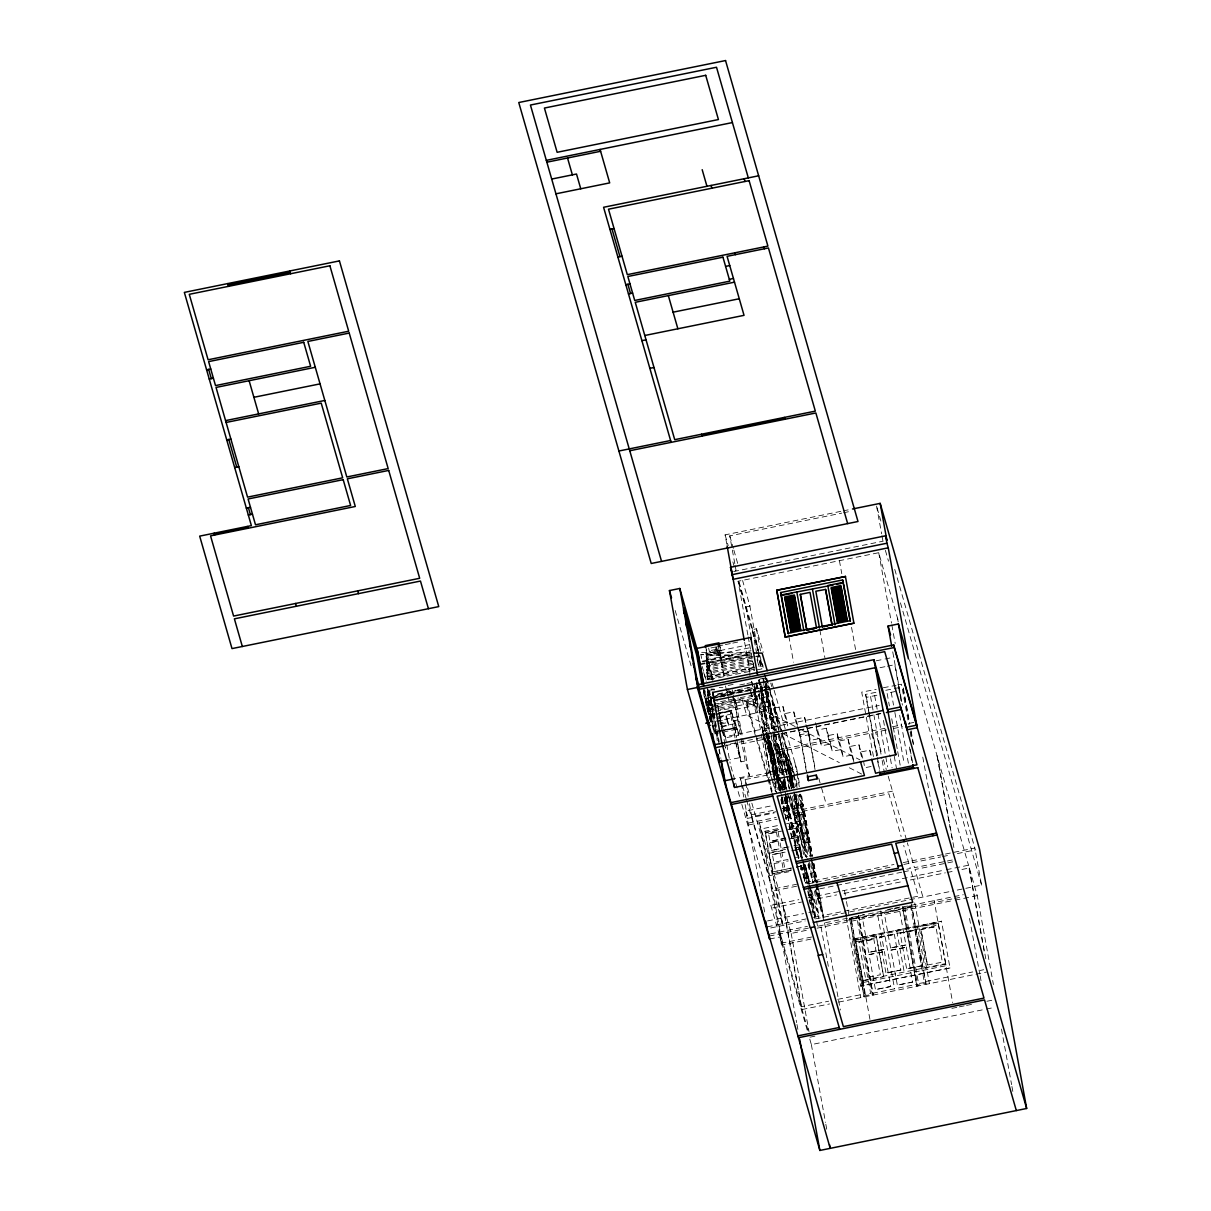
<?xml version="1.0" encoding="UTF-8"?>
<svg xmlns="http://www.w3.org/2000/svg" width="1211" height="1211" viewBox="0 0 1211 1211"><rect width="100%" height="100%" fill="white"/><g stroke="black" fill="none" stroke-linecap="round" stroke-linejoin="round"><path stroke-width="0.75" stroke-dasharray="5 3.75" d="M712.174 704.151L711.674 709.646L717.306 740.648M721.06 730.551L714.172 731.944L707.436 694.887L709.056 689.695M726.782 544.117L725.086 534.853L841.403 511.239M843.25 510.86L850.637 509.362M734.805 563.645L729.764 535.852L841.706 513.131M843.537 512.753L850.879 511.269M733.669 571.531L883.213 541.166M747.868 634.973L738.105 581.25L878.717 552.7L898.047 620.002M738.559 581.719L745.809 606.938L749.942 606.105L742.6 580.538M756.708 653.713L752.319 629.629L756.466 628.781L763.218 652.305M717.926 646.099L723.482 644.963M725.344 644.585L730.899 643.465M732.761 643.086L738.316 641.951M715.837 646.962L708.798 648.385L708.541 647.476L709.404 651.73L716.443 650.292L715.565 646.038L716.443 650.292M716.443 647.052L717.76 651.669L719.834 651.246L720.5 654.954L718.441 655.363L717.109 650.761L716.443 647.052L718.501 646.629M716.17 649.384L709.146 650.807L709.404 651.73M717.109 650.761L719.183 650.337L720.5 654.954M749.094 647.9L706.149 656.619L707.36 660.858L706.013 653.44L748.958 644.721M705.286 645.63L707.512 653.365L721.15 650.595L721.484 652.457L707.678 654.667L720.091 652.154L724.42 675.995M752.349 658.118L707.618 667.2L706.27 659.783L751.017 650.701M702.108 661.221L732.579 655.03L732.791 655.772L700.897 654.606L732.579 655.03M750.305 652.139L702.319 661.948L700.897 654.606M700.019 663.946L750.078 653.773M752.485 661.282L707.754 670.364L706.407 662.962L751.138 653.879M700.23 664.688L750.29 654.515M706.27 659.783L707.496 664.022L750.442 655.302M709.177 679.749L708.586 665.096L751.531 656.377M752.606 664.461L707.875 673.543L706.528 666.126L753.06 656.68M755.422 656.756L759.554 655.923L762.9 667.533M754.529 667.261L708.011 676.707L706.664 669.305L753.181 659.859M754.665 670.44L753.439 666.201L706.921 675.647L708.132 679.886L706.785 672.468L751.516 663.386M706.013 653.44L712.537 676.132L753.893 667.73M757.057 659.707L759.055 666.686L763.187 665.838M707.042 678.811L753.575 669.365L754.786 673.604M709.918 679.522L751.077 671.166M757.375 669.819L761.916 668.896L759.554 655.923M728.205 685.396L733.578 684.306M760.024 679.038L764.565 678.115L773.996 729.991M711.387 697.112L707.814 697.839L709.04 702.077L707.557 691.496L714.717 690.043M739.77 684.957L745.128 683.867M746.93 683.504L752.288 682.414M876.143 660.812L883.273 659.359M885.059 658.996L893.99 657.179M717.729 693.918L735.622 690.285M737.408 689.922L742.782 688.832M744.568 688.469L749.927 687.379M717.381 694.584L742.479 689.483L742.691 690.225L715.807 695.674M713.188 696.749L754.332 688.393L755.679 695.795L714.535 704.151M750.32 689.892L705.044 699.08L703.228 689.074M708.405 690.073L709.918 698.399L763.687 687.485M714.793 697.687L725.434 695.523M712.477 698.172L755.422 689.453L754.423 683.897M724.965 696.128L710.13 699.141L709.918 698.399M726.827 695.75L732.383 694.614M712.87 707.693L709.283 708.42L707.951 701.002L711.523 700.276M710.675 701.411L706.967 702.153L711.811 719.016M880.019 667.7L885.559 666.58M887.406 666.201L894.778 664.703L901.484 701.608M712.87 710.887L709.419 711.584L708.072 704.181L711.644 703.455M720.59 701.638L738.498 698.005M740.284 697.642L754.589 694.736L755.815 698.974L714.657 707.33M707.951 701.002L709.162 705.241L712.734 704.514M795.188 726.57L742.04 699.262L706.391 706.497L705.377 700.942M750.669 691.738L751.668 697.309L761.189 695.371L767.032 718.456L776.554 716.518L777.901 723.936L787.407 721.998L788.073 725.707M714.717 713.703L709.54 714.762L708.193 707.345L754.725 697.899L755.936 702.138L714.581 710.539M761.068 690.194L762.415 697.612L766.972 696.673M708.95 708.995L712.386 708.299M767.456 777.568L746.687 705.317L746.566 702.138L756.905 700.034L756.693 694.902M761.568 693.767L762.536 699.095L761.976 693.691M706.815 707.996L708.117 712.492L713.279 711.432L710.206 698.036L713.218 708.48M715.671 711.417L736.772 707.133L734.381 698.838M746.687 705.317L757.026 703.213L765.307 732.034M761.189 695.371L762.536 702.789L772.043 700.851L776.554 716.518M718.365 712.961L754.831 705.559L756.179 712.976L751.668 697.309M714.505 733.79L736.424 729.34L736.076 727.493L731.232 710.63L709.313 715.08L704.651 689.422M766.639 691.965L769.015 703.122L767.411 691.92M710.251 715.277L715.02 732.155L710.251 715.277L717.623 713.779M719.47 713.415L730.521 711.175L735.289 728.038L718.698 731.399M710.388 716.019L714.066 715.277M715.913 714.899L730.521 711.175M736.621 746.445L730.339 712.734L731.58 712.477L736.424 729.34M709.434 717.094L714.611 716.049L713.809 713.279L708.647 714.339L707.3 706.921M769.621 705.907L765.064 706.83L762.037 690.149M710.085 718.411L730.763 714.218L730.339 712.734M718.305 717.245L726.237 715.64L728.083 722.467L718.562 724.39M716.927 718.683L726.433 716.745M772.043 700.851L773.39 708.268L782.896 706.331L787.407 721.998M709.918 718.789L710.887 722.165L765.685 711.039M762.536 699.095L766.442 711.175L763.218 693.434M873.449 756.557L861.717 692.117L876.204 689.377M883.364 687.727L896.049 685.35M897.805 684.79L901.468 684.245L908.75 724.45M717.457 721.635L726.978 719.712L728.613 725.419L722.271 726.706M718.365 723.285L727.872 721.347L728.613 725.419M734.729 720.606L737.877 719.97L741.208 731.58L738.074 732.231L734.729 720.606L738.604 735.183L724.254 738.105M869.271 714.793L865.562 694.418L878.429 691.799M885.771 690.315L898.638 687.697L899.485 690.648M720.908 726.494L735.274 723.572M782.896 706.331L784.244 713.748L793.765 711.811L797.761 725.737M865.562 694.418L866.41 697.369L878.808 694.842M895.353 691.481L887.088 693.161L889.404 705.952M718.577 730.657L735.289 728.038M722.785 730.203L736.076 727.493M709.737 716.549L714.127 732.504L717.578 731.807M719.304 731.459L734.805 728.311L735.183 729.597M793.765 711.811L795.112 719.228L804.619 717.29L810.462 740.375L819.983 738.438L821.33 745.855L830.837 743.917L832.184 751.335L841.69 749.397L843.038 756.814L852.559 754.877L853.906 762.294M763.354 735.758L761.719 726.782L763.687 732.11M719.228 715.444L725.328 736.682L879.201 705.438M775.797 791.404L770.09 771.982L762.688 731.232L767.244 730.309L763.869 711.78M730.49 743.932L880.654 713.446M880.866 713.657L768.743 736.409L769.273 738.256L736.197 744.977L741.041 761.84L745.174 760.992L749.412 775.751L733.457 778.991M725.737 745.582L736.076 743.478L740.133 757.586L729.794 759.675M780.913 789.451L775.191 757.965L769.227 737.211L767.986 737.469L775.055 776.372M768.077 738.771L774.556 774.344L766.835 734.441M806.344 771.362L799.336 732.776L808.009 731.005L815.427 769.606M816.153 726.479L816.819 730.188L826.341 728.25L830.837 743.917M797.11 726.191L799.608 734.895L809.115 732.958M779.263 790.753L770.484 741.011L779.672 789.708M799.336 732.776L800.395 736.47L809.069 734.699M771.725 745.355L770.06 741.102M786.257 788.043L778.219 744.704L787.422 775.222M826.341 728.25L827.688 735.667L837.195 733.73L841.69 749.397M773.708 752.258L772.058 748.02L773.708 752.258L779.763 787.922M884.923 728.295L775.767 750.457L772.406 731.928M892.325 726.797L901.574 724.92M908.977 723.406L916.379 721.907M886.331 729.961L875.553 732.155L881.971 754.514M893.536 728.492L902.513 726.676M837.195 733.73L838.542 741.147L848.048 739.21L852.559 754.877M772.8 755.18L774.041 759.509M764.822 737.59L770.938 757.314L764.202 733.911M793.886 787.317L790.526 768.788L786.544 754.968L785.727 755.134L789.754 777.371M762.688 731.232L770.635 758.888L775.191 757.965M789.981 773.072L787.801 758.767L793.568 787.998M848.048 739.21L849.395 746.627L858.917 744.689L862.913 758.616M787.71 762.052L788.528 761.87L790.738 773.95M789.042 763.097L787.392 758.843M791.04 770.014L789.375 765.761L791.676 773.572M858.917 744.689L860.264 752.107L869.77 750.169L871.769 757.132M773.299 770.014L774.964 774.268M770.09 771.982L774.646 771.059L776.13 776.251M743.781 797.11L740.421 778.582L792.115 768.092L795.476 786.62M789.693 768.955L790.526 768.788M763.687 737.56L770.211 773.481L763.445 733.881M748.11 796.263L745.083 779.596L796.777 769.091L799.805 785.772M784.834 788.649L782.715 782.836L784.834 790.208M871.103 766.487L864.76 767.774L863.746 762.219M780.217 790.193L784.773 789.269L783.093 780.005M781.352 798.972L782.594 798.715L786.302 819.105M795.097 798.76L794.87 795.112M764.656 911.989L745.825 811.037L772.8 805.557M781.791 803.726L787.18 802.636L785.621 797.216M796.248 801.258L795.506 801.44L798.972 813.52L805.103 847.246L801.515 833.683L794.552 794.219M795.112 802.802L795.945 802.636M745.825 811.037L747.157 815.639L774.843 810.023M782.23 808.524L798.851 805.148L796.823 794.022M782.624 808.766L787.165 807.843L785.409 797.655M801.016 804.967L796.475 805.89L804.134 842.795L808.691 841.872L801.016 804.967L808.509 839.026L801.621 807.737M749.458 803.68L751.819 816.653L775.812 811.779M783.199 810.28L803.514 806.148L801.152 793.175M747.172 818.439L774.147 812.975M784.94 810.78L798.866 807.949M797.095 809.72L797.928 809.553L795.233 794.734M892.507 791.146L793.25 811.309L790.556 796.475M793.78 813.141L888.889 793.841L901.151 836.498M785.5 795.718L789.224 814.292L786.272 795.688M748.504 823.056L776.19 817.425M785.424 815.563L800.199 812.551L808.267 857.025M798.972 813.52L807.374 856.798M749.034 824.903L777.099 819.196M785.954 817.395L804.861 813.565L812.596 856.177M785.273 817.985L789.814 817.062M799.093 815.003L803.635 814.08L811.385 856.707M803.71 815.018L802.03 807.646M794.537 817.561L799.093 816.638L793.129 795.899L793.962 795.718L799.502 814.927L804.558 842.72L801.924 833.592M777.386 825.645L761.144 828.945L769.636 875.629L791.283 871.239M786.408 823.813L800.849 820.876M791.706 823.889L795.839 823.056L802.242 858.251M791.313 870.103L772.936 873.842L772.406 871.996L764.989 831.23L779.702 828.248M788.891 826.386L798.079 824.509L798.609 826.356L789.421 828.218M765.307 832.335L780.02 829.353M789.209 827.491L798.397 825.614M764.989 831.23L765.519 833.077L780.232 830.095M768.546 833.607L776.448 832.199L768.546 833.607L769.984 841.388L777.84 839.783L776.402 832.002M785.772 838.179L779.49 839.45L778.052 831.669L781.201 831.034M787.771 829.702L795.884 828.248L787.831 829.883M781.246 831.215L778.052 831.669M806.405 831.73L808.085 839.102M801.515 833.683L806.072 832.744M785.727 837.997L779.49 839.45M792.372 836.634L797.277 835.847L792.433 836.831M794.401 794.9L801.637 835.166L795.915 801.364M770.196 842.674L778.052 841.085L770.196 842.674L771.574 850.273L779.49 848.866L770.801 850.637L769.424 843.038M788.997 846.943L781.14 848.533L779.702 840.752L782.851 840.116M789.421 838.784L797.534 837.331L791.086 838.633M786.045 839.662L779.702 840.752M787.377 847.064L781.14 848.533M794.022 845.717L798.927 844.915L794.083 845.899M785.561 849.365L769.015 852.726L769.227 853.452M794.749 847.488L802.318 846.746M769.182 853.271L785.712 849.91M794.9 848.048L802.257 846.55M772.406 854.542L780.323 853.119L772.406 854.542L773.844 862.323L781.7 860.718L780.262 852.938M788.058 859.432L783.35 860.385L781.912 852.605L785.061 851.969M794.855 849.971L799.699 849.002L801.137 856.782L794.628 857.903M785.106 852.15L781.912 852.605M791.691 850.818L800.562 848.987L802.545 855.905M774.056 863.61L781.912 862.02L783.35 869.801L775.494 871.39L774.101 863.806M791.237 867.999L785 869.468L783.562 861.687L788.331 860.915M796.278 866.985L802.787 865.85M772.406 871.996L791.283 868.196M796.338 867.167L805.482 865.275L809.039 883.788M772.875 873.646L791.252 869.922M800.441 868.06L805.966 866.94M800.501 868.242L806.011 867.121M800.304 869.407L809.326 867.576L807.707 858.584M800.743 865.275L805.587 883.349M800.486 865.471L803.953 877.566L808.509 876.643L809.856 884.06M751.849 803.165L776.342 888.374L796.566 884.272M805.754 882.395L893.975 864.487M903.164 862.626L943.596 854.421M945.443 854.043L974.84 848.063L981.576 885.12L952.164 891.099M746.672 800.35L772.739 891.054L796.732 886.18M807.813 883.939L831.821 879.065M833.652 878.686L892.734 866.698M903.815 864.442L940.735 856.949M942.582 856.571L949.969 855.072M957.356 853.573L975.809 849.819M906.691 869.256L910.354 868.514L903.709 845.399M952.24 860.007L914.487 867.666L907.327 842.75M901.741 872.208L815.76 889.661L823.707 917.317L817.652 883.969M903.573 871.829L910.884 870.346L918.301 896.17L910.99 897.654M952.769 861.838L915.016 869.513L922.964 897.169M772.073 905.101L798.836 899.667M807.949 897.82L944.444 870.103M946.291 869.725L968.512 865.214L984.664 954.147M772.875 907.872L801.637 902.028M809.009 900.53L836.634 894.914M844.006 893.43L902.967 881.457M910.339 879.958L945.352 872.843M947.199 872.48L954.571 870.981M961.928 869.483L969.3 867.984L977.247 895.64L993.414 984.573M767.562 920.92L803.529 913.609M808.842 912.534L817.455 910.778M767.35 926.809L806.132 918.937M813.504 917.438L819.045 916.318L814.337 890.373M909.158 898.017L823.177 915.471L817.455 883.985M770.711 927.959L805.133 920.95M815.366 918.892L950.332 891.478M858.523 915.425L873.192 995.079L858.523 915.425L864.003 914.305M887.754 909.491L893.218 908.371M895.05 908.008L900.53 906.888M770.544 933.848L807.48 926.354M815.139 890.206L824.524 922.888L963.305 894.717M846.459 901.529L864.094 996.925L849.683 918.195L857.963 916.515L858.221 917.438M911.187 903.754L925.87 983.408L917.59 985.088L917.862 986.011L903.451 907.281L911.716 905.601L926.127 984.331L925.34 981.576L972.766 971.933M911.989 906.524L849.955 919.119L849.683 918.195M851.136 919.058L856.919 917.877L870.664 993.474L864.821 994.458L851.076 918.861L864.821 994.458M769.227 936.073L809.115 927.974M818.333 926.097L952.89 898.774M954.722 898.411L962.018 896.927M868.696 952.542L862.323 917.529L877.612 914.426L884 949.439L868.65 952.361L884 949.439M890.615 948.092L884.242 913.079L899.531 909.976L905.919 944.989L890.569 947.91L905.919 944.989M808.025 1030.273L802.06 1009.52L783.214 905.767L791.161 933.424L807.737 930.063M816.956 928.186L953.299 900.5M955.146 900.136L977.247 895.64M769.575 939.04L779.914 936.936L781.595 945.08L812.157 938.873M781.065 943.233L811.627 937.026M852.135 939.221L941.507 921.268L852.135 939.221L860.673 986.087L949.999 967.952L941.462 921.071M869.937 1019.329L855.45 939.66L938.162 922.873L946.154 965.667L863.443 982.454L862.853 980.426L945.564 963.638L946.154 965.667M855.617 940.22L876.295 936.012L883.697 976.777L863.019 980.971M938.313 923.418L917.484 927.066L925.053 968.376L945.73 964.183M855.45 939.66L856.041 941.689L938.737 924.901M879.443 937.284L894.384 934.453L879.443 937.284L885.968 973.038L900.848 970.026L894.323 934.271M900.121 933.091L915.062 930.245L900.121 933.091L906.63 968.845L921.526 965.818L915.001 930.063M858.917 942.037L873.858 939.206L858.917 942.037L865.441 977.792L880.336 974.779L873.812 939.009M920.95 929.442L935.891 926.612L920.95 929.442L927.475 965.197L921.011 929.624M869.044 954.586L884.408 951.664L869.044 954.586L875.432 989.599L890.736 986.496L884.348 951.483M890.963 950.135L906.328 947.214L890.963 950.135L897.351 985.148L912.655 982.045L906.267 947.032M927.414 965.016L942.355 962.185L935.846 926.415M801.273 1006.765L782.412 902.997L759.373 822.799L778.219 926.551L801.273 1006.765L828.642 1001.209M837.755 999.347L863.307 994.17M980.062 970.465L983.71 969.723M924.417 982.56L918.574 983.544L904.844 907.947L910.687 906.963L924.371 982.363M872.662 993.247L916.5 984.346L917.03 986.178L902.362 906.524L916.5 984.346M863.837 996.002L872.102 994.337L872.374 995.245L857.963 916.515M802.06 1009.52L829.596 1003.934M838.769 1002.072L986.329 972.115M810.008 1037.176L815.533 1036.056M951.891 1008.369L957.417 1007.249M959.263 1006.886L964.789 1005.751M966.62 1005.387L972.161 1004.267M986.889 1001.27L992.414 1000.15M809.796 1039.159L811.355 1044.593L984.558 1009.429M986.405 1009.051L993.762 1007.552M701.638 652.335L750.063 652.971M719.198 687.621L722.922 687.666M747.142 687.999L762.037 688.196M710.796 689.059L714.535 689.104M711.008 689.801L714.747 689.846M801.818 729.976L859.946 759.857M775.721 729.93L746.536 714.929L742.04 699.262M782.412 733.366L839.344 762.612M849.38 767.774L864.457 775.524M727.826 688.408L731.293 694.887M732.155 696.507L736.485 704.605L749.412 775.751M877.082 507.863L881.245 522.335M894.762 569.382L974.84 848.063M885.377 550.339L888.496 561.208M900.454 602.821L981.576 885.12M909.476 659.753L968.512 865.214M934.65 902.483L934.12 900.636L952.633 1002.541M949.999 967.952L860.673 986.087M883.44 759.615L886.301 769.575M888.208 776.221L906.812 840.979M877.808 755.24L871.42 732.988L776.296 752.303L772.588 731.913M860.264 752.107L862.262 759.07M921.526 965.818L906.63 968.845M903.451 907.281L903.709 908.205M849.395 746.627L853.407 760.553M912.655 982.045L897.351 985.148M838.542 741.147L843.038 756.814M900.848 970.026L885.968 973.038M827.688 735.667L832.184 751.335M815.472 722.77L819.983 738.438M876.295 936.012L883.697 976.777M890.736 986.496L875.432 989.599M816.819 730.188L821.33 745.855M805.966 724.708L810.462 740.375M818.712 778.037L820.135 783.017M821.573 787.998L826.341 804.588M795.112 719.228L796.611 724.45M784.244 713.748L787.755 725.934M729.764 535.852L733.351 548.371M733.866 550.157L738.483 566.233M772.058 683.049L773.617 688.484M774.132 690.285L796.777 769.091M770.741 683.049L771.755 686.576M739.058 581.855L758.676 650.14M766.835 678.508L780.868 727.342M781.383 729.143L798.019 787.029M800.093 794.265L803.514 806.148M725.086 534.853L728.205 545.661M732.867 561.889L735.455 570.896M752.319 629.629L763.172 667.382M766.275 678.175L769.893 690.77M770.408 692.556L781.776 732.125M782.291 733.927L792.115 768.092M738.105 581.25L758.283 651.488M765.867 677.857L767.365 683.095M767.865 684.836L769.379 690.073M769.878 691.829L780.701 731.535M782.306 735.062L793.25 773.178M793.78 774.979L796.914 785.909M804.861 813.565L799.29 794.204L801.652 807.177M773.39 708.268L777.901 723.936M791.676 775.873L783.729 748.216L779.188 749.14L786.635 775.07M784.577 752.107L788.845 773.102M784.773 753.212L786.227 758.661M790.934 775.07L792.191 779.4M785.182 755.437L786.635 760.886M791.146 776.175L792.584 781.625M785.591 757.662L787.029 763.097M791.54 778.401L792.993 783.85M765.261 688.257L777.144 729.612M777.659 731.414L789.542 772.785M790.056 774.571L793.674 787.165M795.748 794.355L798.851 805.148M786.59 763.218L788.043 768.667M792.554 783.956L793.387 786.847M786.999 765.443L788.452 770.892M766.124 693.994L793.144 788.043M795.233 795.279L800.199 812.551M787.801 769.893L789.057 774.223M793.977 791.737L795.415 797.186M794.371 793.962L795.824 799.411M789.027 776.554L790.268 780.898M794.265 794.34L797.504 805.587L795.566 794.916M789.224 777.674L790.662 783.108M793.856 794.416L799.381 813.444M789.633 779.899L791.283 786.454M790.238 783.229L791.676 788.679L790.056 779.778M790.632 785.455L791.464 788.346M797.005 808.418L798.246 812.748M778.219 744.704L787.014 775.312M762.415 697.612L766.442 711.175M801.637 835.166L805.103 847.246M762.536 702.789L767.032 718.456M756.966 685.002L758.01 688.635M758.525 690.452L770.014 730.46M770.544 732.277L782.76 774.798M784.213 779.854L786.726 788.588M788.739 795.582L806.496 857.403L794.961 794.144M808.554 864.548L813.701 882.456M756.618 685.199L757.511 688.272M788.679 796.702L795.915 821.921L791.343 796.777M781.943 774.646L758.313 692.42L765.382 731.323M783.26 779.263L786.06 789.012M787.226 793.19L805.754 857.539M807.843 864.805L813.05 882.955L808.615 858.871M782.563 781.595L784.773 789.269M754.62 686.637L755.422 689.453M749.76 672.393L748.716 668.775L750.063 676.192M753.923 686.864L766.396 730.278M766.911 732.095L779.384 775.509M779.899 777.311L783.547 789.981M805.027 864.548L808.509 876.643M767.668 735.804L768.501 738.695M773.95 758.207L771.952 751.289L773.193 751.047L780.611 791.812L776.629 777.977L769.227 737.211M751.622 681.611L765.776 730.929M766.185 732.261L778.824 776.342M779.173 777.492L783.002 790.874M784.895 797.383L802.318 858.099M802.848 859.916L809.629 883.53M811.718 890.796L819.045 916.318M765.836 733.836L781.882 789.663M783.941 796.868L802.651 861.975M803.181 863.791L809.947 887.36M810.462 889.177L818.803 918.195M778.522 781.67L780.52 788.633L778.113 781.761M781.095 793.538L782.594 798.715M761.719 726.782L764.308 735.788M799.078 857.993L795.46 845.384L797.126 854.572M801.152 865.199L804.255 875.992M750.82 691.632L754.831 705.559M795.052 845.475L798.67 858.084M773.405 771.316L775.388 778.234M796.005 849.91L798.488 858.554M783.063 810.31L784.395 814.912M770.211 773.481L775.388 791.479M746.566 702.138L772.149 791.161M767.971 779.384L771.604 792.024M777.84 839.783L769.984 841.388M718.925 642.859L721.15 650.595M719.258 644.706L721.484 652.457M732.246 689.846L733.185 693.131M735.062 699.686L736.485 704.605L711.674 709.646L707.436 694.887M719.834 651.246L720.242 652.699M745.083 779.596L749.776 795.915M708.586 665.096L713.082 680.764M751.819 816.653L783.078 925.431L776.342 888.374M740.421 778.582L741.98 784.032M742.51 785.848L746.158 798.533M706.407 662.962L707.618 667.2M706.528 666.126L707.754 670.364M706.664 669.305L707.875 673.543M706.785 672.468L708.011 676.707M720.681 723.451L725.253 739.376M807.192 1030.092L779.566 933.969L781.595 945.08M702.198 666.459L706.346 680.885M708.935 689.907L711.523 698.929M724.36 743.569L725.677 748.171L716.927 700.049M730.899 766.321L739.754 797.186M741.843 804.437L779.914 936.936M703.727 672.544L706.27 681.415M707.83 689.74L708.647 692.556M707.557 691.496L708.783 695.735L707.436 688.317M708.072 704.181L709.283 708.42M708.193 707.345L709.419 711.584M705.468 700.579L709.54 714.762M675.178 610.526L691.875 668.608M1001.497 1029.047L1011.594 1084.632M1011.927 1086.479L1012.941 1092.034M969.3 867.984L985.799 958.779M969.511 918.422L979.805 974.007M980.138 975.854L981.152 981.41M937.511 757.359L952.663 840.737M953.012 842.584L954.011 848.139M936.981 755.513L952.482 840.737M897.518 618.155L898.184 621.864M922.767 757.117L932.727 810.84M876.567 506.047L881.623 533.839M881.956 535.701L882.97 541.256M878.717 552.7L891.508 623.105M891.841 624.952L895.201 643.48M903.285 687.954L909.688 723.164M911.035 730.566L913.73 745.386M903.164 688.892L909.567 724.102M910.914 731.505L913.276 744.477M910.142 731.974L911.474 739.315M892.734 651.821L902.422 705.165M910.112 749.094L912.761 763.702M898.638 687.697L900.999 700.669M909.416 746.99L912.443 763.657M899.667 715.232L909.294 768.198M891.22 692.329L893.536 705.105M894.868 712.416L904.163 763.551M891.735 718.728L894.384 733.351M894.717 735.168L897.381 749.776M897.699 751.607L901.029 769.878M894.233 756.103L896.564 768.879M883.455 720.409L890.1 756.936M890.433 758.767L892.083 767.895M914.759 902.876L929.442 983.665M874.675 695.689L877.672 712.113M877.99 713.945L887.618 766.911M870.542 696.522L873.525 712.961M873.858 714.793L881.835 758.616M882.153 760.447L884.484 773.223M866.41 697.369L868.726 710.146M869.059 711.977L877.021 755.8M877.354 757.632L879.353 768.591M869.604 716.64L877.339 759.267M877.687 761.113L879.368 770.378M839.42 560.678L841.781 573.651M851.545 627.374L855.587 649.611M869.77 750.169L871.118 757.586M896.806 931.274L904.208 972.024M880.442 910.975L894.581 988.797M819.862 629.962L824.903 657.755M856.041 941.689L863.443 982.454M844.445 890.403L846.126 899.667M846.111 916.818L860.794 997.607M808.009 731.005L815.033 769.59M804.619 717.29L805.633 722.846M788.845 636.259L793.553 662.205M800.395 736.47L806.738 771.377M798.261 727.478L799.608 734.895M813.943 863.594L817.319 882.123M804.331 811.718L812.414 856.192M813.762 863.594L817.122 882.123M824.524 922.888L840.358 1009.974M794.916 762.642L796.611 771.907M796.944 773.753L799.305 786.726M800.653 794.144L801.652 799.699M801.939 803.423L811.37 855.299M812.717 862.716L816.426 883.091M816.759 884.938L820.801 907.175M811.718 858.554L816.093 882.637M816.441 884.499L820.135 904.874M808.025 839.571L811.052 856.253M812.399 863.655L815.775 882.183M816.108 884.045L819.469 902.573M806.708 834.969L810.749 857.191M811.082 859.053L815.457 883.137M815.79 884.984L818.152 897.957M796.384 784.062L797.05 787.771M798.397 795.173L809.705 856.313M810.855 863.731L814.413 882.259M828.339 966.333L820.392 923.721M792.009 775.343L794.265 787.801M789.784 765.67L793.856 787.877M790.995 774.662L793.25 787.816M787.801 758.767L793.054 787.483M790.299 774.858L792.554 787.301M786.544 754.968L792.266 786.454M810.189 885.907L816.244 919.255M816.592 921.117L817.94 928.519M790.102 779.218L791.782 788.482M806.511 869.74L809.205 884.56M809.553 886.407L815.608 919.755M796.581 815.245L804.286 857.676M809.387 885.65L815.442 918.998M781.034 733.397L789.118 777.856M789.451 779.717L791.146 788.982M792.494 796.384L798.549 829.747M804.861 864.669L808.237 883.197M809.584 890.615L814.64 918.407M804.225 865.169L807.601 883.697M807.934 885.544L811.975 907.781M812.309 909.643L813.323 915.198M788.089 778.809L789.708 787.801M802.575 860.113L806.95 884.197M808.297 891.599L810.659 904.572M774.919 709.389L786.711 774.238M787.044 776.084L789.405 789.057M790.495 795.324L795.506 821.997M774.389 707.542L786.514 774.253M786.847 776.1L789.209 789.072M794.598 818.712L801.667 857.615M803.014 865.032L806.39 883.561M807.737 890.978L810.083 903.936M795.839 828.067L797.277 835.847M797.489 837.134L798.927 844.915M803.847 876.083L804.846 881.593M803.953 877.566L804.634 881.275M778.643 744.614L787.12 791.313M764.852 674.36L783.048 774.404M785.061 785.53L785.742 789.224M787.074 796.641L798.2 857.782M756.466 628.781L760.493 651.018M764.671 674.36L782.851 774.419M784.531 783.684L785.545 789.239M786.893 796.656L798.004 857.797M766.063 684.518L767.078 690.073M796.338 851.772L797.02 855.466M774.329 731.838L781.065 768.894M786.121 796.687L796.899 855.98M765.655 684.593L766.654 690.149M767.002 692.011L769.015 703.122M785.182 792.055L789.224 814.292M765.291 684.548L766.306 690.103M768.289 701.29L773.345 729.083M774.692 736.5L779.748 764.292M783.139 782.745L784.153 788.3M763.596 678.16L773.027 730.036M773.36 731.883L778.416 759.675M782.457 781.912L784.062 790.238M749.791 605.545L756.678 643.162M758.116 652.245L761.144 668.926M762.824 678.19L764.519 687.454M764.852 689.301L772.255 730.066M777.644 759.706L780.338 774.54M781.685 781.943L783.033 789.36M784.713 798.624L792.13 839.39M756.905 646.704L757.586 650.413M757.919 652.26L760.947 668.926M763.641 683.761L764.323 687.454M764.656 689.316L772.058 730.082M777.114 757.874L780.141 774.54M781.489 781.958L782.836 789.36M784.516 798.624L791.933 839.39M757.042 655.56L759.055 666.686M761.613 684.563L762.9 691.663M782.139 797.504L786.65 822.345M761.522 686.41L762.476 691.738M762.809 693.509L766.033 711.266M781.716 797.58L784.622 813.565M772.467 747.929L780.595 793.22M781.564 797.61L784.592 814.292M759.403 679.492L760.372 684.805M760.69 686.592L761.658 691.905M771.21 744.129L779.672 790.677M781.216 799.532L782.836 808.403M759.721 682.777L760.735 688.348M770.484 741.011L777.447 779.233M777.568 780.974L779.248 790.238M780.944 799.502L781.61 803.211M745.809 606.938L751.198 636.592M758.979 679.568L761.25 691.996M758.51 680.082L767.941 731.974M768.289 732.837L769.273 738.256M768.243 735.864L778.007 789.587M767.259 734.35L774.556 774.344M767.35 737.968L776.811 789.633M753.318 663.022L753.984 666.731M770.514 757.39L774.768 780.732M775.085 782.533L776.387 789.723M756.693 682.913L757.632 688.075M770.635 758.888L774.677 781.11M775.01 782.972L776.69 792.236M735.153 565.507L736.152 571.062M748.201 636.835L749.215 642.39M749.548 644.237L752.243 659.056M752.576 660.918L753.923 668.321M765.715 733.17L773.466 775.797M774.813 783.199L776.493 792.463M762.143 726.706L763.112 732.095M754.544 687.076L755.225 690.77M754.468 691.557L755.815 698.974M754.589 694.736L755.936 702.138M744.629 642.314L750.003 671.954M751.698 681.218L760.962 732.261M761.295 734.078L769.257 777.84M769.575 779.657L771.907 792.418M778.052 841.085L779.49 848.866M791.161 933.424L809.009 1031.621M811.355 1044.593L825.493 1122.415M825.841 1124.262L826.841 1129.818M765.519 833.077L782.367 925.719M772.739 891.054L796.641 1022.599M796.974 1024.461L797.988 1030.016M734.063 699.004L737.877 719.97M733.23 695.326L745.174 760.992M738.074 732.231L738.604 735.183M734.835 727.75L736.485 736.757M737.787 743.932L741.041 761.84M734.805 728.311L736.47 737.454M736.803 739.285L740.663 760.553M731.232 710.63L731.58 712.477M726.767 688.862L727.766 694.418M728.099 696.264L729.113 701.805M718.184 645.508L723.845 676.692M725.525 685.926L727.205 695.159M717.76 651.669L718.441 655.363M745.128 804.528L747.157 815.639M726.237 715.64L726.978 719.712M725.328 736.682L726.494 743.085M726.782 744.689L730.157 763.278M712.537 676.132L713.203 679.825M717.623 706.543L719.637 717.654M719.985 719.501L722.664 734.305M707.512 653.365L712.356 680.355M706.104 649.868L711.447 679.22M706.149 656.619L707.496 664.022M710.872 696.219L713.536 710.842M713.869 712.673L716.518 727.296M716.851 729.128L719.183 741.919M706.921 675.647L707.587 679.341M719.183 744.614L709.691 692.359L710.812 720.303M708.617 690.8L717.881 741.753M719.228 749.155L720.908 758.419M718.956 749.776L719.622 753.424M707.814 697.839L709.162 705.241M713.794 730.657L714.127 732.504M709.888 716.609L710.887 722.165M704.741 690.997L710.13 720.651M703.909 690.103L708.117 712.492M703.409 692.132L704.757 699.534M756.209 682.913L756.421 688.06M757.026 703.213L757.42 712.719"/><path stroke-width="1.5" d="M546.328 160.352L732.413 122.568M546.857 162.198L600.611 151.284M551.701 179.061L576.512 174.021L580.75 188.78M555.94 193.821L609.693 182.891L600.081 149.437M758.646 175.792L603.578 207.278L671.121 442.348M228.168 284.948L290.201 272.354M609.935 229.394L614.068 228.561M617.882 257.05L622.015 256.217M206.597 369.824L210.744 368.992M625.83 284.706L629.962 283.874M725.601 266.405L729.733 265.557M209.246 379.043L213.393 378.21M628.479 293.925L632.611 293.092M729.31 279.317L733.442 278.469M315.284 367.281L216.042 387.429L247.559 497.131L342.668 477.815L321.218 403.142L226.109 422.457M734.502 282.163L635.26 302.311L674.724 439.669L815.336 411.119L768.44 247.952L727.084 256.338L744.038 315.344L644.797 335.492M253.886 397.299L320.052 383.872M673.104 312.181L739.27 298.754M225.579 420.611L324.82 400.463M641.906 340.669L646.038 339.837M226.729 439.896L230.877 439.048M649.853 368.326L653.985 367.493M234.677 467.552L238.824 466.704M246.333 508.105L250.48 507.273M248.331 515.023L252.463 514.191M618.897 451.007L670.591 440.516M214.423 534.112L247.498 527.39M701.865 435.143L784.577 418.34M629.765 450.749L815.866 412.966L847.655 523.591M852.483 508.983L880.17 503.367L979.502 849.078L1026.656 1108.474L819.877 1150.45L687.424 689.498L669.441 590.559L679.78 588.47L698.111 653.017M891.735 646.296L888.057 626.072L898.395 623.968L908.462 658.996L888.253 547.826L733.17 579.312L730.505 567.293L885.589 535.807L886.906 540.424L880.17 503.367M731.853 574.71L886.936 543.224L888.253 547.826M776.735 590.257L845.445 576.512L776.735 590.257L785.273 637.137L853.922 623.196L845.384 576.315M842.614 579.963L850.016 620.713L787.998 633.308L780.58 592.557L842.614 579.963L843.462 582.915L836.574 584.308M833.123 585.004L781.277 594.949L788.346 633.853M835.03 624.967L827.794 585.503L843.31 582.355M783.154 595.146L791.767 593.405M814.927 628.479L806.829 630.114L800.304 594.359L810.023 592.391L816.547 628.146M822.33 626.965L815.82 591.21L825.584 589.424L832.048 624.997L825.584 589.424M784.834 598.067L794.552 596.1M831.367 588.622L841.085 586.654M785.046 599.173L794.764 597.205M831.563 589.727L841.282 587.759M785.243 600.293L794.961 598.325M831.775 590.847L841.494 588.879M785.455 601.398L795.173 599.43M831.972 591.952L841.69 589.984M785.651 602.518L795.37 600.535M832.169 593.072L841.887 591.089M785.848 603.623L795.566 601.655M832.381 594.177L842.099 592.209M786.06 604.743L795.778 602.76M832.578 595.297L842.296 593.314M786.257 605.848L795.975 603.88M832.774 596.402L842.493 594.434M786.454 606.968L796.172 604.985M832.986 597.523L842.705 595.54M786.666 608.073L796.384 606.105M833.183 598.628L842.901 596.66M786.862 609.178L796.581 607.211M833.38 599.733L843.098 597.765M787.059 610.299L796.777 608.316M833.592 600.853L843.31 598.87M787.271 611.404L796.989 609.436M833.789 601.958L843.507 599.99M787.468 612.524L797.186 610.541M833.985 603.078L843.704 601.095M787.665 613.629L797.383 611.661M834.197 604.183L843.916 602.215M787.877 614.749L797.595 612.766M834.394 605.303L844.112 603.32M788.073 615.854L797.792 613.886M834.591 606.408L844.309 604.44M788.27 616.959L797.988 614.991M834.803 607.513L844.521 605.545M788.482 618.079L798.2 616.111M835 608.633L844.718 606.666M788.679 619.184L798.397 617.216M835.196 609.739L844.915 607.771M788.876 620.304L798.594 618.321M835.408 610.859L845.127 608.876M789.088 621.41L798.806 619.442M835.605 611.964L845.323 609.996M789.284 622.53L799.003 620.547M835.817 613.084L845.535 611.101M789.481 623.635L799.199 621.667M836.014 614.189L845.732 612.221M789.693 624.755L799.411 622.772M836.211 615.309L845.929 613.326M789.89 625.86L799.608 623.892M836.423 616.414L846.141 614.446M790.087 626.965L799.805 624.997M836.619 617.519L846.338 615.551M790.299 628.085L800.017 626.117M836.816 618.639L846.534 616.671M790.495 629.19L800.214 627.222M837.028 619.744L846.746 617.777M751.289 639.317L750.759 637.47L697.006 648.385L703.742 685.441M718.017 644.963L719.258 644.706L718.925 642.859L705.286 645.63L705.619 647.476M790.707 630.31L800.426 628.327M837.225 620.865L846.943 618.882M790.904 631.415L800.622 629.448M837.422 621.97L847.14 620.002M806.768 629.932L814.867 628.297M822.284 626.783L832.002 624.815M823.949 626.647L827.189 625.981M785.228 636.956L853.922 623.196M683.685 609.86L696.673 655.075L697.506 654.909L702.895 684.548M698.868 685.532L696.794 678.296L695.962 678.463L697.521 683.882M697.294 684.805L893.733 644.933L916.772 725.132L906.433 727.236L884.711 651.639L698.626 689.422L714.52 744.735L883.122 710.448L895.837 754.71L734.562 787.453L721.847 743.206L712.613 692.435L873.903 659.692L886.619 703.939L895.837 754.71M687.424 689.498L894.202 647.522L1026.656 1108.474M705.725 723.224L709.177 722.513M709.479 725.48L710.297 725.313M887.739 709.57L900.606 706.952L916.969 764.852L912.791 765.519L913.639 768.47L912.64 764.58L912.837 765.7L879.761 772.421M886.376 712.537L901.075 709.54M714.399 742.192L715.398 747.687L724.011 745.931M715.398 747.687L719.455 761.78L728.068 760.039M720.954 760.72L724.602 780.792L733.457 778.991M817.092 778.794L816.032 775.116L807.343 776.872L808.403 780.565L817.092 778.794L816.426 775.116M730.884 802.636L864.457 775.524L860.446 761.598M731.414 804.482L772.769 796.096M913.427 767.35L880.352 774.071L880.548 775.176L879.701 772.224L875.614 773.254L871.617 759.327M795.975 861.627L936.572 833.077M796.505 863.473L891.614 844.158L898.501 868.12L803.393 887.436M937.102 834.924L895.746 843.325L912.7 902.316L813.459 922.464M894.263 853.377L898.395 852.544M897.972 866.289L902.104 865.441M803.922 889.283L903.164 869.135M841.766 899.152L907.932 885.725M814.7 926.809L810.144 927.732L772.24 794.249M822.647 954.465L818.091 955.388L839.783 1029.335M797.898 1035.874L839.253 1027.488M798.427 1037.721L984.528 999.938L1016.317 1110.563M753.787 653.032L762.143 653.138L767.199 670.727M888.057 626.072L890.569 634.821M748.307 177.881L716.518 67.256L530.433 105.039L661.554 561.374M744.175 178.728L744.977 181.483M763.778 246.938L764.308 248.785M932.44 833.925L932.97 835.757M888.072 711.947L875.356 667.685L714.066 700.442L716.11 707.512M784.319 417.417L784.849 419.263M734.835 252.827L735.365 254.673M903.497 839.798L904.027 841.645M711.099 185.45L711.886 188.205M702.183 169.691L706.952 186.282M800.304 594.359L806.829 630.114M780.58 592.557L781.428 595.509M668.336 295.59L677.872 328.786M836.998 882.562L846.534 915.758M701.608 434.219L702.138 436.051M730.505 567.293L731.822 571.91M611.994 228.985L619.941 256.641M627.888 284.297L630.537 293.516M810.568 927.641L818.515 955.312M567.535 158.005L572.379 174.868M712.613 692.435L713.627 695.977M697.506 654.909L684.003 607.892L696.794 678.296M698.565 687.5L708.95 723.678M724.602 780.792L830.216 1148.346L829.535 1144.652M669.441 590.559L671.53 597.825M697.082 686.758L769.575 939.04L768.697 934.226M428.422 608.709L420.474 581.053L234.389 618.836L242.336 646.492M289.807 270.976L290.595 273.747M357.654 590.877L358.456 593.647M227.774 283.571L228.576 286.341M249.118 380.708L258.654 413.89M295.62 603.472L296.423 606.242M208.67 369.4L211.319 378.619M228.803 439.472L236.75 467.128M248.406 507.697L250.389 514.599M247.241 526.467L247.771 528.314M214.15 533.188L214.68 535.02M885.589 535.807L886.936 543.224M898.395 623.968L917.242 727.72L906.903 729.824L906.433 727.236M893.733 644.933L894.202 647.522M905.434 721.711L906.1 725.389M873.903 659.692L883.122 710.448M843.643 584.202L850.379 621.258M847.352 621.107L840.888 585.534L831.17 587.517L837.634 623.09M812.445 589.212L819.514 628.115M796.777 591.801L803.847 630.704M800.819 630.553L794.355 594.979L784.637 596.962L791.101 632.536M776.796 590.438L785.273 637.137M807.404 775.055L808.403 780.565M750.759 637.47L757.496 674.527M727.115 545.964L744.281 640.468M799.669 1039.28L819.877 1150.45M765.761 921.283L767.108 928.686M733.881 783.729L734.562 787.453M721.256 760.281L725.631 784.365M718.123 754.468L719.455 761.78M698.414 654.682L703.667 683.958M712.492 733.624L714.52 744.735M696.673 655.075L702.062 684.715M679.78 588.47L697.763 687.409M683.504 609.905L684.185 613.614M685.865 622.878L686.531 626.587M689.574 643.253L690.24 646.962M691.92 656.226L692.601 659.934M693.267 663.643L693.948 667.352M725.54 60.55L518.762 102.526L651.215 563.478L857.993 521.502L725.54 60.55M705.71 75.309L544.42 108.051L557.136 152.298L718.426 119.556L705.71 75.309M339.428 260.895L184.344 292.396L251.373 525.619L199.679 536.125L231.997 648.596L438.76 606.605L339.428 260.895M329.892 265.769L189.279 294.318L208.095 359.773L348.692 331.224L329.892 265.769M749.109 180.651L608.497 209.2L627.313 274.655L767.91 246.105L749.109 180.651M303.734 342.304L208.625 361.62L215.513 385.582L310.621 366.267L303.734 342.304M349.222 333.07L307.866 341.457L346.815 476.983L388.171 468.581L349.222 333.07M722.952 257.186L627.843 276.502L634.731 300.464L729.839 281.149L722.952 257.186M343.197 479.662L248.088 498.977L255.506 524.787L350.615 505.471L343.197 479.662M388.701 470.428L347.345 478.829L355.292 506.486L210.547 535.867L233.587 616.066L419.687 578.283L388.701 470.428M917.771 767.623L777.159 796.172L843.386 1026.64L983.998 998.091L917.771 767.623"/></g></svg>
